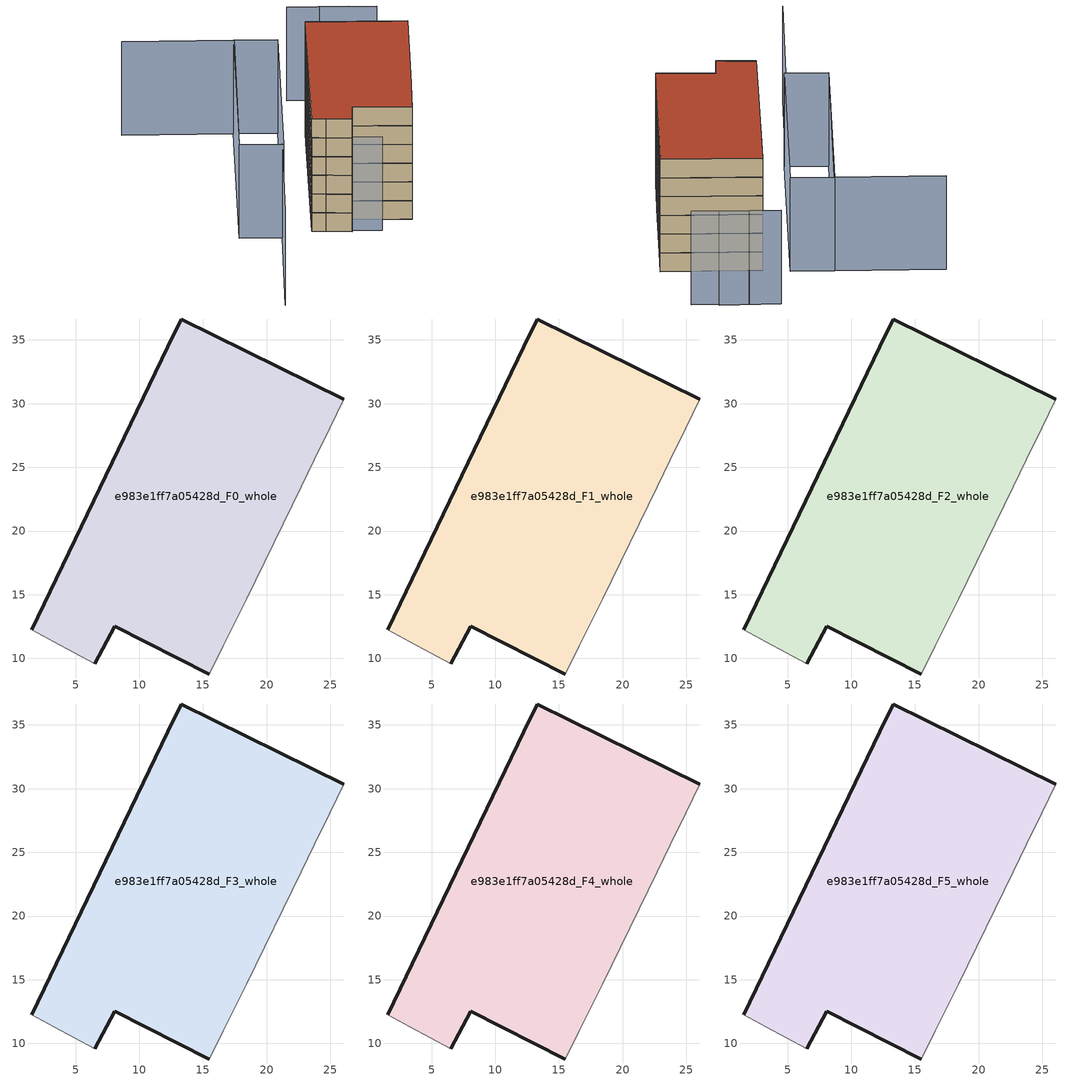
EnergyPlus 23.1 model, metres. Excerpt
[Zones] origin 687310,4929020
e983e1ff7a05428d_F0_whole
 floor ground (EU_floor_Construction): 18.43,14.69 22.72,23.47 23.74,25.58 24.96,28.07 26.06,30.33 13.29,36.64 12.25,34.47 1.55,12.24 3.3,11.3 6.5,9.58 8.09,12.53 15.48,8.78 16.59,11.01 z0
 wall outside (EU_wall_Construction): 15.48,8.78 8.09,12.53 6.5,9.58 / 1.55,12.24 12.25,34.47 13.29,36.64 26.06,30.33 z0:3
 wall adiabatic (EU_wall_Construction): 6.5,9.58 3.3,11.3 1.55,12.24 / 26.06,30.33 24.96,28.07 23.74,25.58 22.72,23.47 18.43,14.69 16.59,11.01 15.48,8.78 z0:3
e983e1ff7a05428d_F1_whole
 floor to e983e1ff7a05428d_F0_whole (EU_floor_Construction): 18.43,14.69 22.72,23.47 23.74,25.58 24.96,28.07 26.06,30.33 13.29,36.64 12.25,34.47 1.55,12.24 3.3,11.3 6.5,9.58 8.09,12.53 15.48,8.78 16.59,11.01 z3
 wall outside (EU_wall_Construction): 15.48,8.78 8.09,12.53 6.5,9.58 / 1.55,12.24 12.25,34.47 13.29,36.64 26.06,30.33 z3:6
 wall adiabatic (EU_wall_Construction): 6.5,9.58 3.3,11.3 1.55,12.24 / 26.06,30.33 24.96,28.07 23.74,25.58 22.72,23.47 18.43,14.69 16.59,11.01 15.48,8.78 z3:6
e983e1ff7a05428d_F2_whole
 floor to e983e1ff7a05428d_F1_whole (EU_floor_Construction): 18.43,14.69 22.72,23.47 23.74,25.58 24.96,28.07 26.06,30.33 13.29,36.64 12.25,34.47 1.55,12.24 3.3,11.3 6.5,9.58 8.09,12.53 15.48,8.78 16.59,11.01 z6
 wall outside (EU_wall_Construction): 15.48,8.78 8.09,12.53 6.5,9.58 / 1.55,12.24 12.25,34.47 13.29,36.64 26.06,30.33 z6:9
 wall adiabatic (EU_wall_Construction): 6.5,9.58 3.3,11.3 1.55,12.24 / 26.06,30.33 24.96,28.07 23.74,25.58 22.72,23.47 18.43,14.69 16.59,11.01 15.48,8.78 z6:9
e983e1ff7a05428d_F3_whole
 floor to e983e1ff7a05428d_F2_whole (EU_floor_Construction): 18.43,14.69 22.72,23.47 23.74,25.58 24.96,28.07 26.06,30.33 13.29,36.64 12.25,34.47 1.55,12.24 3.3,11.3 6.5,9.58 8.09,12.53 15.48,8.78 16.59,11.01 z9
 wall outside (EU_wall_Construction): 15.48,8.78 8.09,12.53 6.5,9.58 / 1.55,12.24 12.25,34.47 13.29,36.64 26.06,30.33 z9:12
 wall adiabatic (EU_wall_Construction): 6.5,9.58 3.3,11.3 1.55,12.24 / 26.06,30.33 24.96,28.07 23.74,25.58 22.72,23.47 18.43,14.69 16.59,11.01 15.48,8.78 z9:12
e983e1ff7a05428d_F4_whole
 floor to e983e1ff7a05428d_F3_whole (EU_floor_Construction): 18.43,14.69 22.72,23.47 23.74,25.58 24.96,28.07 26.06,30.33 13.29,36.64 12.25,34.47 1.55,12.24 3.3,11.3 6.5,9.58 8.09,12.53 15.48,8.78 16.59,11.01 z12
 wall outside (EU_wall_Construction): 15.48,8.78 8.09,12.53 6.5,9.58 / 1.55,12.24 12.25,34.47 13.29,36.64 26.06,30.33 z12:15
 wall adiabatic (EU_wall_Construction): 6.5,9.58 3.3,11.3 1.55,12.24 / 26.06,30.33 24.96,28.07 23.74,25.58 22.72,23.47 18.43,14.69 16.59,11.01 15.48,8.78 z12:15
e983e1ff7a05428d_F5_whole
 floor to e983e1ff7a05428d_F4_whole (EU_floor_Construction): 18.43,14.69 22.72,23.47 23.74,25.58 24.96,28.07 26.06,30.33 13.29,36.64 12.25,34.47 1.55,12.24 3.3,11.3 6.5,9.58 8.09,12.53 15.48,8.78 16.59,11.01 z15
 wall outside (EU_wall_Construction): 15.48,8.78 8.09,12.53 6.5,9.58 / 1.55,12.24 12.25,34.47 13.29,36.64 26.06,30.33 z15:18
 wall adiabatic (EU_wall_Construction): 6.5,9.58 3.3,11.3 1.55,12.24 / 26.06,30.33 24.96,28.07 23.74,25.58 22.72,23.47 18.43,14.69 16.59,11.01 15.48,8.78 z15:18
 roof outside (EU_roof_Construction): 26.06,30.33 24.96,28.07 23.74,25.58 22.72,23.47 18.43,14.69 16.59,11.01 15.48,8.78 8.09,12.53 6.5,9.58 3.3,11.3 1.55,12.24 12.25,34.47 13.29,36.64 z18
shading: 1.55,12.24 10.35,7.96 / -2.82,12.58 -11.12,-4.2 / -9.42,48.11 4.55,41.24 / 4.55,41.24 -8.23,15.24 / 26.47,40.47 19.33,44.09 / 23.08,42.3 15.29,46.02 / -8.27,15.18 4.44,41.29 / 4.44,41.29 10.01,38.58 / 10.01,38.58 -2.7,12.47 / -2.7,12.47 -8.27,15.18 z0:15
[Building]
EU S2 Campaign: North Axis=0; Terrain=City; Solar Distribution=FullExterior
[Site:Location]
Bologna: Latitude=44.5; Longitude=11.25; Time Zone=1; Elevation=37
[SizingPeriod:WeatherFileDays]
AnnualSizingPeriod: Begin Month=1; Begin Day of Month=1; End Month=12; End Day of Month=31; Day of Week for Start Day=Monday; Use Weather File Daylight Saving Period=No; Use Weather File Rain and Snow Indicators=No
[MATERIAL]
EU_InternalMass_Material: Roughness=MediumRough; Thickness=0.1; Conductivity=1; Density=1800; Specific Heat=900; Thermal Absorptance=0.9; Solar Absorptance=0.7; Visible Absorptance=0.7
[MATERIAL:NOMASS] Roughness=MediumRough; Thermal Absorptance=0.9; Solar Absorptance=0.7; Visible Absorptance=0.7
Name | Thermal Resistance
EU_wall_NoMass | 0.905828
EU_roof_NoMass | 0.37593
EU_floor_NoMass | 0.67114
[CONSTRUCTION]
EU_wall_Construction: EU_wall_NoMass
EU_roof_Construction: EU_roof_NoMass
EU_floor_Construction: EU_floor_NoMass
EU_InternalMass_Construction: EU_InternalMass_Material
[ZONE] Type=1; Multiplier=1; Ceiling Height=autocalculate; Volume=1073.42; Floor Area=autocalculate; Part of Total Floor Area=Yes
e983e1ff7a05428d_F0_whole; e983e1ff7a05428d_F1_whole; e983e1ff7a05428d_F2_whole; e983e1ff7a05428d_F3_whole; e983e1ff7a05428d_F4_whole; e983e1ff7a05428d_F5_whole
[INTERNALMASS] Construction=EU_InternalMass_Construction; Surface Area=357.807
Name | Zone or ZoneList
e983e1ff7a05428d_F0_whole_EU_InternalMass | e983e1ff7a05428d_F0_whole
e983e1ff7a05428d_F1_whole_EU_InternalMass | e983e1ff7a05428d_F1_whole
e983e1ff7a05428d_F2_whole_EU_InternalMass | e983e1ff7a05428d_F2_whole
e983e1ff7a05428d_F3_whole_EU_InternalMass | e983e1ff7a05428d_F3_whole
e983e1ff7a05428d_F4_whole_EU_InternalMass | e983e1ff7a05428d_F4_whole
e983e1ff7a05428d_F5_whole_EU_InternalMass | e983e1ff7a05428d_F5_whole
[OTHEREQUIPMENT] Fuel Type=Electricity; Design Level Calculation Method=Watts/Area; Power per Zone Floor Area=1; Fraction Latent=0; Fraction Radiant=0; Fraction Lost=0; Carbon Dioxide Generation Rate=0; EndUse Subcategory=EU_Step8_InternalGains
Name | Zone or ZoneList or Space or SpaceList | Schedule
EU_Step8_InternalGain_e983e1ff7a05428d_F0_whole_f000 | e983e1ff7a05428d_F0_whole | EU_Step8_GainSchedule_e983e1ff7a05428d_F0_whole_f000
EU_Step8_InternalGain_e983e1ff7a05428d_F1_whole_f000 | e983e1ff7a05428d_F1_whole | EU_Step8_GainSchedule_e983e1ff7a05428d_F1_whole_f000
EU_Step8_InternalGain_e983e1ff7a05428d_F2_whole_f000 | e983e1ff7a05428d_F2_whole | EU_Step8_GainSchedule_e983e1ff7a05428d_F2_whole_f000
EU_Step8_InternalGain_e983e1ff7a05428d_F3_whole_f000 | e983e1ff7a05428d_F3_whole | EU_Step8_GainSchedule_e983e1ff7a05428d_F3_whole_f000
EU_Step8_InternalGain_e983e1ff7a05428d_F4_whole_f000 | e983e1ff7a05428d_F4_whole | EU_Step8_GainSchedule_e983e1ff7a05428d_F4_whole_f000
EU_Step8_InternalGain_e983e1ff7a05428d_F5_whole_f000 | e983e1ff7a05428d_F5_whole | EU_Step8_GainSchedule_e983e1ff7a05428d_F5_whole_f000
[ZONEVENTILATION:DESIGNFLOWRATE] Schedule=EU_AlwaysOn; Design Flow Rate Calculation Method=AirChanges/Hour; Air Changes per Hour=0.73129; Ventilation Type=Natural; Fan Pressure Rise=0; Fan Total Efficiency=1; Constant Term Coefficient=1; Temperature Term Coefficient=0; Velocity Term Coefficient=0; Velocity Squared Term Coefficient=0; Minimum Indoor Temperature=-100; Maximum Indoor Temperature=100; Delta Temperature=-100; Minimum Outdoor Temperature=-100; Maximum Outdoor Temperature=100; Maximum Wind Speed=40
Name | Zone or ZoneList or Space or SpaceList
EU_ConstantAir_e983e1ff7a05428d_F0_whole | e983e1ff7a05428d_F0_whole
EU_ConstantAir_e983e1ff7a05428d_F1_whole | e983e1ff7a05428d_F1_whole
EU_ConstantAir_e983e1ff7a05428d_F2_whole | e983e1ff7a05428d_F2_whole
EU_ConstantAir_e983e1ff7a05428d_F3_whole | e983e1ff7a05428d_F3_whole
EU_ConstantAir_e983e1ff7a05428d_F4_whole | e983e1ff7a05428d_F4_whole
EU_ConstantAir_e983e1ff7a05428d_F5_whole | e983e1ff7a05428d_F5_whole
[HVACTEMPLATE:THERMOSTAT] Constant Heating Setpoint=20; Constant Cooling Setpoint=50
EU_HeatOnly_e983e1ff7a05428d_F0_whole; EU_HeatOnly_e983e1ff7a05428d_F1_whole; EU_HeatOnly_e983e1ff7a05428d_F2_whole; EU_HeatOnly_e983e1ff7a05428d_F3_whole; EU_HeatOnly_e983e1ff7a05428d_F4_whole; EU_HeatOnly_e983e1ff7a05428d_F5_whole
[HVACTEMPLATE:ZONE:IDEALLOADSAIRSYSTEM] System Availability Schedule=EU_AlwaysOn; Maximum Heating Supply Air Temperature=50; Minimum Cooling Supply Air Temperature=13; Maximum Heating Supply Air Humidity Ratio=0.0156; Minimum Cooling Supply Air Humidity Ratio=0.0077; Heating Limit=NoLimit; Cooling Limit=NoLimit; Heating Availability Schedule=EU_AlwaysOn; Cooling Availability Schedule=EU_CoolingOff; Dehumidification Control Type=ConstantSensibleHeatRatio; Cooling Sensible Heat Ratio=0.7; Dehumidification Setpoint=60; Humidification Control Type=None; Humidification Setpoint=30; Outdoor Air Method=None; Outdoor Air Flow Rate per Person=0.00944; Outdoor Air Flow Rate per Zone Floor Area=0; Outdoor Air Flow Rate per Zone=0; Demand Controlled Ventilation Type=None; Outdoor Air Economizer Type=NoEconomizer; Heat Recovery Type=None; Sensible Heat Recovery Effectiveness=0.7; Latent Heat Recovery Effectiveness=0.65
Name | Template Thermostat
e983e1ff7a05428d_F0_whole | EU_HeatOnly_e983e1ff7a05428d_F0_whole
e983e1ff7a05428d_F1_whole | EU_HeatOnly_e983e1ff7a05428d_F1_whole
e983e1ff7a05428d_F2_whole | EU_HeatOnly_e983e1ff7a05428d_F2_whole
e983e1ff7a05428d_F3_whole | EU_HeatOnly_e983e1ff7a05428d_F3_whole
e983e1ff7a05428d_F4_whole | EU_HeatOnly_e983e1ff7a05428d_F4_whole
e983e1ff7a05428d_F5_whole | EU_HeatOnly_e983e1ff7a05428d_F5_whole
[SIZING:ZONE] Zone Cooling Design Supply Air Temperature Input Method=SupplyAirTemperature; Zone Cooling Design Supply Air Temperature=13; Zone Heating Design Supply Air Temperature Input Method=SupplyAirTemperature; Zone Heating Design Supply Air Temperature=50; Zone Cooling Design Supply Air Humidity Ratio=0.008; Zone Heating Design Supply Air Humidity Ratio=0.008; Cooling Design Air Flow Method=DesignDay; Cooling Design Air Flow Rate=0; Cooling Minimum Air Flow per Zone Floor Area=0.000762; Cooling Minimum Air Flow=0; Cooling Minimum Air Flow Fraction=0.2; Heating Design Air Flow Method=DesignDay; Heating Design Air Flow Rate=0; Heating Maximum Air Flow per Zone Floor Area=0.002032; Heating Maximum Air Flow=0.141576; Heating Maximum Air Flow Fraction=0.3; Account for Dedicated Outdoor Air System=No; Dedicated Outdoor Air System Control Strategy=NeutralSupplyAir; Dedicated Outdoor Air Low Setpoint Temperature for Design=autosize; Dedicated Outdoor Air High Setpoint Temperature for Design=autosize; Zone Load Sizing Method=Sensible Load Only No Latent Load; Zone Latent Cooling Design Supply Air Humidity Ratio Input Method=HumidityRatioDifference; Zone Cooling Design Supply Air Humidity Ratio Difference=0.005; Zone Latent Heating Design Supply Air Humidity Ratio Input Method=HumidityRatioDifference; Zone Humidification Design Supply Air Humidity Ratio Difference=0.005
e983e1ff7a05428d_F0_whole; e983e1ff7a05428d_F1_whole; e983e1ff7a05428d_F2_whole; e983e1ff7a05428d_F3_whole; e983e1ff7a05428d_F4_whole; e983e1ff7a05428d_F5_whole
[SCHEDULE:CONSTANT]
Name | Hourly Value
EU_AlwaysOn | 1
EU_CoolingOff | 0
[SCHEDULE:FILE] Column Number=1; Rows to Skip at Top=0; Number of Hours of Data=8760; Column Separator=Comma; Interpolate to Timestep=No; Minutes per Item=60; Adjust Schedule for Daylight Savings=Yes
Name | File
EU_Step8_GainSchedule_e983e1ff7a05428d_F0_whole_f000 | ../../schedules/e983e1ff7a05428d/e983e1ff7a05428d_F0_whole_f000_gain.csv
EU_Step8_GainSchedule_e983e1ff7a05428d_F1_whole_f000 | ../../schedules/e983e1ff7a05428d/e983e1ff7a05428d_F1_whole_f000_gain.csv
EU_Step8_GainSchedule_e983e1ff7a05428d_F2_whole_f000 | ../../schedules/e983e1ff7a05428d/e983e1ff7a05428d_F2_whole_f000_gain.csv
EU_Step8_GainSchedule_e983e1ff7a05428d_F3_whole_f000 | ../../schedules/e983e1ff7a05428d/e983e1ff7a05428d_F3_whole_f000_gain.csv
EU_Step8_GainSchedule_e983e1ff7a05428d_F4_whole_f000 | ../../schedules/e983e1ff7a05428d/e983e1ff7a05428d_F4_whole_f000_gain.csv
EU_Step8_GainSchedule_e983e1ff7a05428d_F5_whole_f000 | ../../schedules/e983e1ff7a05428d/e983e1ff7a05428d_F5_whole_f000_gain.csv
